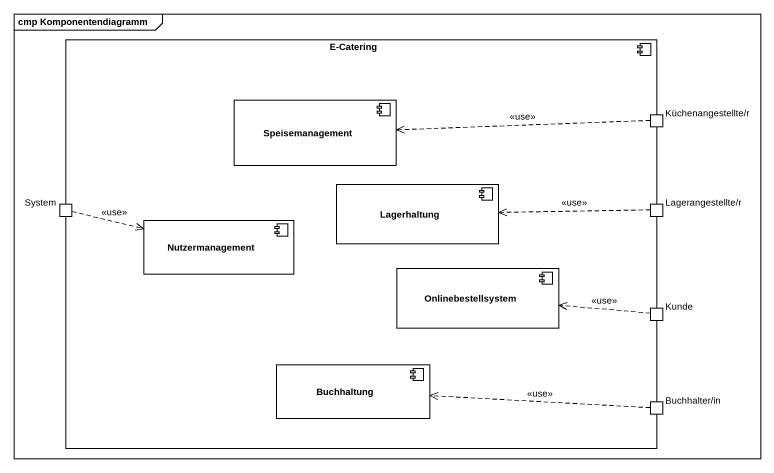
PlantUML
@startuml
mainframe cmp Komponentendiagramm
component "E-Catering" as E_Catering {
  component Speisemanagement
  port "Küchenangestellte/r" as Küchenangestellte_r
  component Lagerhaltung
  port System
  component Nutzermanagement
  port "Lagerangestellte/r" as Lagerangestellte_r
  component Onlinebestellsystem
  port Kunde
  component Buchhaltung
  port "Buchhalter/in" as Buchhalter_in
}
Küchenangestellte_r .left.> Speisemanagement : <<use>>
System .right.> Nutzermanagement : <<use>>
Lagerangestellte_r .left.> Lagerhaltung : <<use>>
Kunde .left.> Onlinebestellsystem : <<use>>
Buchhalter_in .left.> Buchhaltung : <<use>>
@enduml
